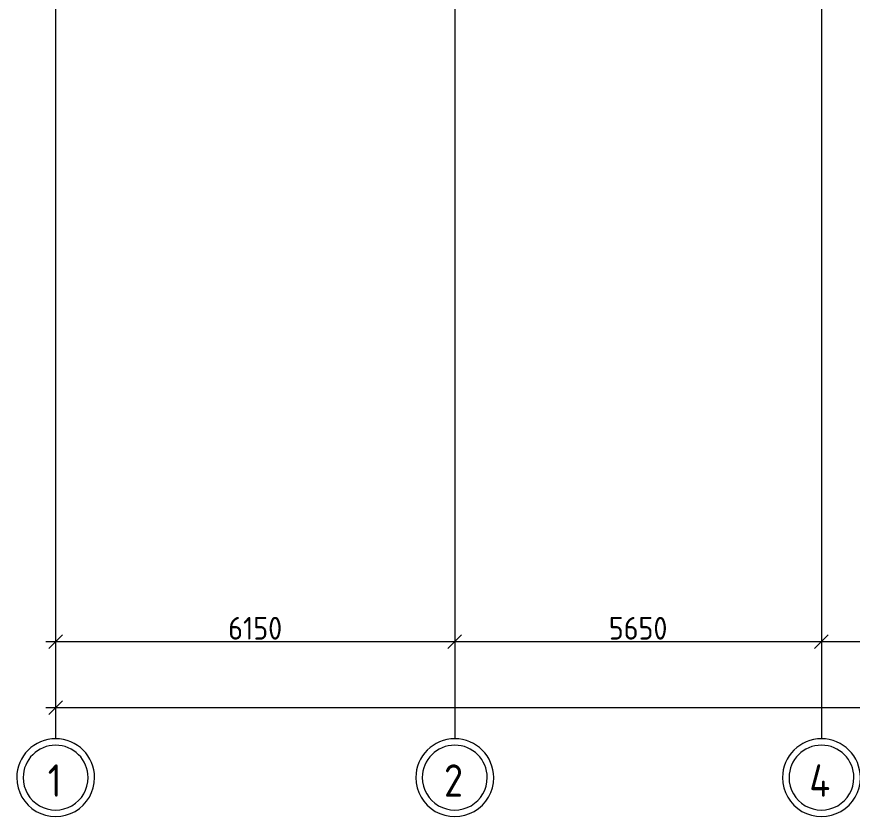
# Model space of a CAD drawing. Header units: millimetres. Extents: x -695119 to 412940, y -249585 to 622758.
# Drawn here: x 57281 to 70156, y 502406 to 514762 of the extents above; entities that cross this region are included whole.
import ezdxf

# ---------------------------------------------------------------- set-up
doc = ezdxf.new("R2010")
doc.units = ezdxf.units.MM
doc.linetypes.add('ADSK_Линия сетки', pattern=[25, 20, -2.5, 0, -2.5])
doc.layers.add('Оси', color=252, linetype='Continuous', lineweight=9)
doc.layers.add('Размеры', color=7, linetype='Continuous', lineweight=9)
doc.styles.add('GOST Common', font='', dxfattribs={"width": 0.9, "height": 500})
doc.styles.add('ISOCPEUR', font='isocpeur.ttf', dxfattribs={"width": 0.9, "height": 350})
doc.styles.get('GOST Common').set_extended_font_data('GOST type B')
doc.dimstyles.new('ADSK_Основной_3_5_мм', dxfattribs={"dimscale": 304.8, "dimtxt": 348.593412, "dimasz": 0.695866, "dimexe": 0.492126, "dimexo": 0.492126, "dimgap": 0.098425, "dimtad": 1, "dimdec": 0, "dimdsep": 46, "dimtxsty": 'ISOCPEUR', "dimblk1": 'OBLIQUE', "dimblk2": 'OBLIQUE', "dimsah": 1, "dimcen": 0.09, "dimdle": 0.492126, "dimazin": 0, "dimtfac": 1, "dimtdec": 4, "dimtix": 1, "dimtmove": 0, "dimatfit": 3, "dimfxl": 1, "dimtvp": 1, "dimtolj": 1, "dimtzin": 0, "dimlwd": 18, "dimlwe": 18, "dimarcsym": 2})

# ---------------------------------------------------------------- blocks, each defined once
blk = doc.blocks.new('Ось сетки - Круг_Ø12 мм 2-461932-План 2 этажа смеж')
at = {"layer": 'Оси', "lineweight": 20}
for radius, start, end in [(6, 360, 180), (5, 360, 180), (6, 180, 360), (5, 180, 360)]:
    blk.add_arc((0, 0), radius, start, end, dxfattribs=at)
blk = doc.blocks.new('_Oblique')
at = {"color": 0, "linetype": 'ByBlock', "lineweight": -2}
blk.add_line((-0.5, -0.5), (0.5, 0.5), dxfattribs=at)
blk = doc.blocks.new('*D936')
at = {"layer": 'Defpoints', "color": 0, "transparency": 16777216}
for p in [(57881, 504212), (125481, 504212), (125481, 504112)]:
    blk.add_point(p, dxfattribs=at)
at = {"layer": 'Размеры', "color": 0, "lineweight": 18, "transparency": 16777216}
for p, q in [((57731, 504112), (125631, 504112)), ((57881, 504062), (57881, 503962)), ((125481, 504062), (125481, 503962))]:
    blk.add_line(p, q, dxfattribs=at)
at = {"layer": 'Размеры', "color": 0, "lineweight": 18, "transparency": 16777216, "xscale": 212.1, "yscale": 212.1, "zscale": 212.1, "rotation": 180}
blk.add_blockref('_Oblique', (57881, 504112), dxfattribs=at)
at = {"layer": 'Размеры', "color": 0, "lineweight": 18, "transparency": 16777216, "xscale": 212.1, "yscale": 212.1, "zscale": 212.1}
blk.add_blockref('_Oblique', (125481, 504112), dxfattribs=at)
at = {"layer": 'Размеры', "color": 0, "lineweight": 20, "transparency": 16777216, "insert": (91681, 504317), "char_height": 350, "width": 1324.48, "attachment_point": 5, "style": 'ISOCPEUR'}
blk.add_mtext('\\A1;67600', dxfattribs=at)
blk = doc.blocks.new('*D937')
at = {"layer": 'Defpoints', "color": 0, "transparency": 16777216}
for p in [(57881, 505230), (64031, 505230), (64031, 505130)]:
    blk.add_point(p, dxfattribs=at)
at = {"layer": 'Размеры', "color": 0, "lineweight": 18, "transparency": 16777216}
for p, q in [((57731, 505130), (64181, 505130)), ((57881, 505080), (57881, 504980)), ((64031, 505080), (64031, 504980))]:
    blk.add_line(p, q, dxfattribs=at)
at = {"layer": 'Размеры', "color": 0, "lineweight": 18, "transparency": 16777216, "xscale": 212.1, "yscale": 212.1, "zscale": 212.1, "rotation": 180}
blk.add_blockref('_Oblique', (57881, 505130), dxfattribs=at)
at = {"layer": 'Размеры', "color": 0, "lineweight": 18, "transparency": 16777216, "xscale": 212.1, "yscale": 212.1, "zscale": 212.1}
blk.add_blockref('_Oblique', (64031, 505130), dxfattribs=at)
at = {"layer": 'Размеры', "color": 0, "lineweight": 20, "transparency": 16777216, "insert": (60956, 505335), "char_height": 350, "width": 980.83, "attachment_point": 5, "style": 'ISOCPEUR'}
blk.add_mtext('\\A1;6150', dxfattribs=at)
blk = doc.blocks.new('*D938')
at = {"layer": 'Defpoints', "color": 0, "transparency": 16777216}
for p in [(64031, 505230), (69681, 505230), (69681, 505130)]:
    blk.add_point(p, dxfattribs=at)
at = {"layer": 'Размеры', "color": 0, "lineweight": 18, "transparency": 16777216}
for p, q in [((63881, 505130), (69831, 505130)), ((64031, 505080), (64031, 504980)), ((69681, 505080), (69681, 504980))]:
    blk.add_line(p, q, dxfattribs=at)
at = {"layer": 'Размеры', "color": 0, "lineweight": 18, "transparency": 16777216, "xscale": 212.1, "yscale": 212.1, "zscale": 212.1, "rotation": 180}
blk.add_blockref('_Oblique', (64031, 505130), dxfattribs=at)
at = {"layer": 'Размеры', "color": 0, "lineweight": 18, "transparency": 16777216, "xscale": 212.1, "yscale": 212.1, "zscale": 212.1}
blk.add_blockref('_Oblique', (69681, 505130), dxfattribs=at)
at = {"layer": 'Размеры', "color": 0, "lineweight": 20, "transparency": 16777216, "insert": (66856, 505335), "char_height": 350, "width": 1059.58, "attachment_point": 5, "style": 'ISOCPEUR'}
blk.add_mtext('\\A1;5650', dxfattribs=at)
blk = doc.blocks.new('*D939')
at = {"layer": 'Defpoints', "color": 0, "transparency": 16777216}
for p in [(69681, 505230), (74881, 505230), (74881, 505130)]:
    blk.add_point(p, dxfattribs=at)
at = {"layer": 'Размеры', "color": 0, "lineweight": 18, "transparency": 16777216}
for p, q in [((69531, 505130), (75031, 505130)), ((69681, 505080), (69681, 504980)), ((74881, 505080), (74881, 504980))]:
    blk.add_line(p, q, dxfattribs=at)
at = {"layer": 'Размеры', "color": 0, "lineweight": 18, "transparency": 16777216, "xscale": 212.1, "yscale": 212.1, "zscale": 212.1, "rotation": 180}
blk.add_blockref('_Oblique', (69681, 505130), dxfattribs=at)
at = {"layer": 'Размеры', "color": 0, "lineweight": 18, "transparency": 16777216, "xscale": 212.1, "yscale": 212.1, "zscale": 212.1}
blk.add_blockref('_Oblique', (74881, 505130), dxfattribs=at)
at = {"layer": 'Размеры', "color": 0, "lineweight": 20, "transparency": 16777216, "insert": (72281, 505335), "char_height": 350, "width": 1059.58, "attachment_point": 5, "style": 'ISOCPEUR'}
blk.add_mtext('\\A1;5200', dxfattribs=at)

msp = doc.modelspace()

# ---------------------------------------------------------------- linework, layer by layer
at = {"layer": 'Оси', "linetype": 'ADSK_Линия сетки'}
for p, q in [((57881.401, 533028.241), (57881.401, 503632.555)), ((64031.401, 533028.241), (64031.401, 503632.555)), ((69681.401, 533028.241), (69681.401, 503632.555))]:
    msp.add_line(p, q, dxfattribs=at)

# ---------------------------------------------------------------- block references
at = {"layer": 'Оси', "lineweight": 20, "xscale": 99.99999999999993, "yscale": 99.99999999999993, "zscale": 99.99999999999993, "rotation": 180}
for p in [(57881.401, 503032.555), (64031.401, 503032.555), (69681.401, 503032.555)]:
    msp.add_blockref('Ось сетки - Круг_Ø12 мм 2-461932-План 2 этажа смеж', p, dxfattribs=at)

# ---------------------------------------------------------------- texts
at = {"layer": 'Оси', "char_height": 500, "attachment_point": 1, "style": 'GOST Common'}
for s, insert, width in [('\\fGOST Common|b0|i0|c204|p34|;\\W.9;1', (57759.832, 503237.168), 281.39231), ('\\fGOST Common|b0|i0|c204|p34|;\\W.9;2', (63865.282, 503237.168), 389.62012), ('\\fGOST Common|b0|i0|c204|p34|;\\W.9;4', (69494.582, 503237.168), 440.12644)]:
    msp.add_mtext(s, dxfattribs=dict(at, insert=insert, width=width))

# ---------------------------------------------------------------- dimensions: what is measured, and where the dimension line sits
at = {"layer": 'Размеры', "lineweight": 20}
for base, p1, p2, override, picture, middle in [((64031.401, 505129.9), (57881.401, 505229.884), (64031.401, 505229.884), {"dimpost": '<>', "dimfxl": 6150}, '*D937', (60956.401, 505334.9)), ((69681.401, 505129.9), (64031.401, 505229.884), (69681.401, 505229.884), {"dimpost": '<>', "dimfxl": 5650}, '*D938', (66856.401, 505334.9)), ((74881.401, 505129.9), (69681.401, 505229.884), (74881.401, 505229.884), {"dimpost": '<>', "dimfxl": 5200}, '*D939', (72281.401, 505334.9)), ((125481.401, 504111.657), (57881.401, 504211.642), (125481.401, 504211.642), {"dimpost": '<>', "dimfxl": 67600}, '*D936', (91681.401, 504316.657))]:
    dim = msp.add_linear_dim(base=base, p1=p1, p2=p2, dimstyle='ADSK_Основной_3_5_мм', override=override, dxfattribs=at)
    dim.commit()
    dim.dimension.update_dxf_attribs({"geometry": picture, "text_midpoint": middle})

doc.saveas('drawing.dxf')
